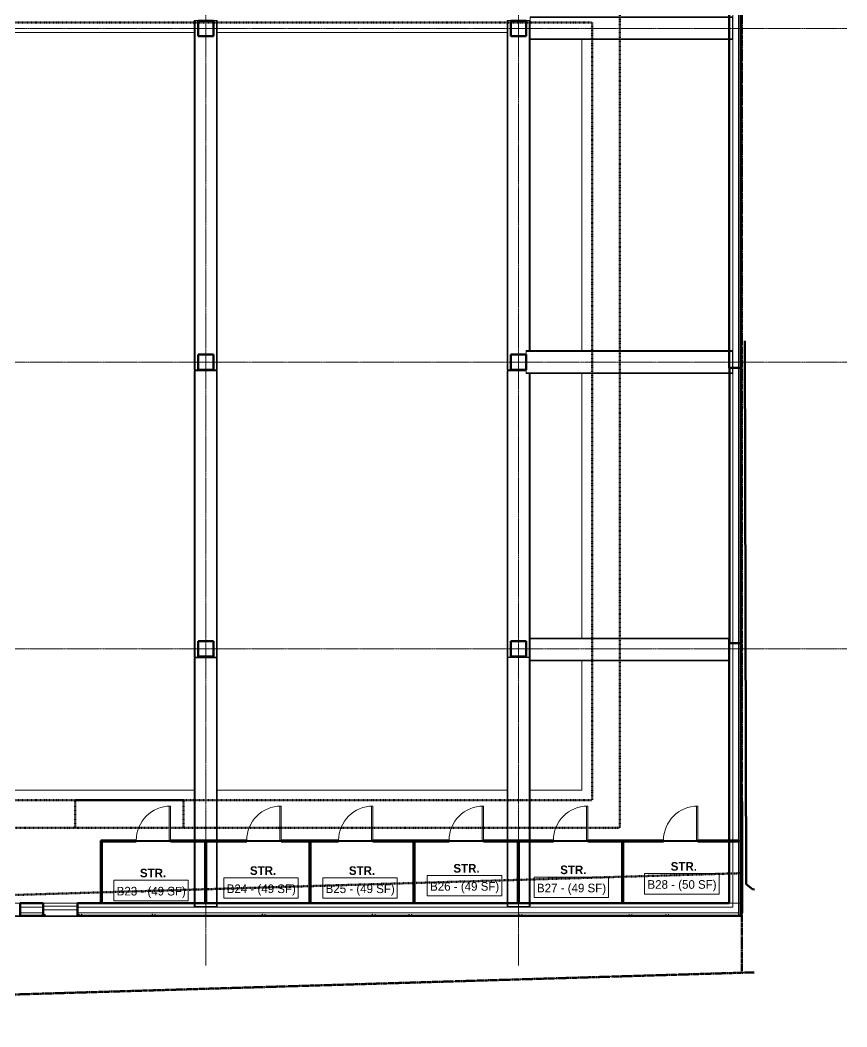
# Model space of a CAD drawing. Header units: inches. Extents: x -4218 to -1830, y 9756 to 12426.
# Drawn here: x -2694 to -1830, y 9772 to 10825 of the extents above; entities that cross this region are included whole.
import ezdxf

# ---------------------------------------------------------------- set-up
doc = ezdxf.new("R2010")
doc.units = ezdxf.units.IN
doc.header["$MEASUREMENT"] = 0
for name, pattern in [('Dash 1_16_', [0.125, 0.0625, -0.0625]), ('Double Dash 3_8_', [1, 0.375, -0.125, 0.125, -0.125, 0.125, -0.125]), ('Grid Line 1_2_', [0.875, 0.5, -0.125, 0.125, -0.125])]:
    doc.linetypes.add(name, pattern=pattern)
for name, color, linetype, lineweight in [('0-1', 7, 'Continuous', 5), ('0-3', 250, 'Continuous', 9), ('A-AREA-IDEN', 2, 'Continuous', 9), ('A-DOOR-2', 250, 'Continuous', 9), ('A-FLOR-5', 192, 'Continuous', 9), ('A-GLAZ-CURT', 52, 'Continuous', 9), ('A-GLAZ-CWMG', 51, 'Continuous', 9), ('A-WALL', 113, 'Continuous', 13), ('C-PROP-LINE', 91, 'Double Dash 3_8_', 50), ('C-PROP-LINE-1', 91, 'Dash 1_16_', 50), ('C-TOPO-1', 7, 'Continuous', 50), ('S-BEAM', 12, 'Continuous', 9), ('S-COLS', 52, 'Continuous', 9), ('S-COLS-1', 52, 'Continuous', 50), ('S-FNDN-1', 7, 'Continuous', 50), ('S-FNDN-2', 250, 'Continuous', 9), ('S-FNDN-3', 253, 'Continuous', 9), ('S-FNDN-4', 252, 'Continuous', 9), ('S-FNDN-5', 254, 'Continuous', 9), ('S-FNDN-6', 32, 'Continuous', 50), ('S-FNDN-7', 32, 'Continuous', 9), ('S-GRID-1', 1, 'Grid Line 1_2_', 9)]:
    doc.layers.add(name, color=color, linetype=linetype, lineweight=lineweight)
doc.styles.add('Century Gothic', font='ufonts.com_century-gothic.ttf', dxfattribs={"height": 9})
doc.styles.add('Century Gothic_B', font='GOTHICB.TTF', dxfattribs={"height": 9})

# ---------------------------------------------------------------- blocks, each defined once
blk = doc.blocks.new('CTR  - Topography_rvt-1-BACKGROUND - RCP - BASEMENT FLOOR')
at = {"layer": 'C-TOPO-1'}
for p, q in [((-1935.3, 9921.1), (-1937, 10489.5)), ((-1928.8, 9915.9), (-1935.3, 9921.1)), ((-1926.9, 9915.8), (-1928.8, 9915.9))]:
    blk.add_line(p, q, dxfattribs=at)
blk = doc.blocks.new('CHAINLINK GATE - ONE-2199385-BACKGROUND - RCP - BASEMENT FLOOR')
at = {"layer": 'A-DOOR-2'}
for p, q in [((16.5, 36.5), (18, 36.5)), ((16.5, 0.5), (16.5, 36.5)), ((18, 0.5), (18, 36.5)), ((16.5, 0.5), (18, 0.5))]:
    blk.add_line(p, q, dxfattribs=at)
blk.add_arc((18, 0.5), 36, 90, 180, dxfattribs=at)
blk = doc.blocks.new('CTR - 1st Phase - Common Walls_rvt-1-BACKGROUND - RCP - BASEMENT FLOOR')
at = {"layer": 'S-FNDN-1'}
for p, q in [((-2610, 9901.2), (-2610, 9966.9)), ((-2610, 9966.9), (-2609, 9966.9)), ((-2609, 9966.9), (-2573, 9966.9)), ((-2609, 9965.9), (-2609, 9901.2)), ((-2573, 9965.9), (-2609, 9965.9)), ((-2573, 9966.9), (-2573, 9965.9)), ((-2537, 9965.9), (-2537, 9966.9)), ((-2537, 9966.9), (-2457.5, 9966.9)), ((-2501, 9965.9), (-2537, 9965.9)), ((-2501, 9901.2), (-2501, 9965.9)), ((-2500, 9965.9), (-2500, 9901.2)), ((-2457.5, 9965.9), (-2500, 9965.9)), ((-2457.5, 9966.9), (-2457.5, 9965.9)), ((-2421.5, 9965.9), (-2421.5, 9966.9)), ((-2421.5, 9966.9), (-2361.5, 9966.9)), ((-2392, 9965.9), (-2421.5, 9965.9)), ((-2392, 9901.2), (-2392, 9965.9)), ((-2391, 9965.9), (-2391, 9901.2)), ((-2361.5, 9965.9), (-2391, 9965.9)), ((-2361.5, 9966.9), (-2361.5, 9965.9)), ((-2325.5, 9965.9), (-2325.5, 9966.9)), ((-2325.5, 9966.9), (-2246, 9966.9)), ((-2283, 9965.9), (-2325.5, 9965.9)), ((-2283, 9901.2), (-2283, 9965.9)), ((-2282, 9965.9), (-2282, 9901.2)), ((-2246, 9965.9), (-2282, 9965.9)), ((-2246, 9966.9), (-2246, 9965.9)), ((-2210, 9965.9), (-2210, 9966.9)), ((-2210, 9966.9), (-2137, 9966.9)), ((-2174, 9965.9), (-2210, 9965.9)), ((-2174, 9901.2), (-2174, 9965.9)), ((-2173, 9965.9), (-2173, 9901.2)), ((-2137, 9965.9), (-2173, 9965.9)), ((-2137, 9966.9), (-2137, 9965.9)), ((-2101, 9965.9), (-2101, 9966.9)), ((-2101, 9966.9), (-2021.9, 9966.9)), ((-2065, 9965.9), (-2101, 9965.9)), ((-2065, 9901.2), (-2065, 9965.9)), ((-2064, 9965.9), (-2064, 9901.2)), ((-2021.9, 9965.9), (-2064, 9965.9)), ((-2021.9, 9966.9), (-2021.9, 9965.9)), ((-1985.9, 9965.9), (-1985.9, 9966.9)), ((-1985.9, 9966.9), (-1943.3, 9966.9)), ((-1943.3, 9965.9), (-1985.9, 9965.9)), ((-1943.3, 9966.9), (-1943.3, 9965.9)), ((-2609, 9901.2), (-2610, 9901.2)), ((-2500, 9901.2), (-2501, 9901.2)), ((-2391, 9901.2), (-2392, 9901.2)), ((-2282, 9901.2), (-2283, 9901.2)), ((-2173, 9901.2), (-2174, 9901.2)), ((-2064, 9901.2), (-2065, 9901.2))]:
    blk.add_line(p, q, dxfattribs=at)
at = {"layer": 'S-FNDN-2'}
for p, q in [((-2537, 9966.9), (-2573, 9966.9)), ((-2573, 9965.9), (-2537, 9965.9)), ((-2421.5, 9966.9), (-2457.5, 9966.9)), ((-2457.5, 9965.9), (-2421.5, 9965.9)), ((-2325.5, 9966.9), (-2361.5, 9966.9)), ((-2361.5, 9965.9), (-2325.5, 9965.9)), ((-2210, 9966.9), (-2246, 9966.9)), ((-2246, 9965.9), (-2210, 9965.9)), ((-2101, 9966.9), (-2137, 9966.9)), ((-2137, 9965.9), (-2101, 9965.9)), ((-1985.9, 9966.9), (-2021.9, 9966.9)), ((-2021.9, 9965.9), (-1985.9, 9965.9))]:
    blk.add_line(p, q, dxfattribs=at)
at = {"layer": 'S-FNDN-3'}
for p, q in [((-1949.3, 9966.9), (-1943.3, 9966.9)), ((-1943.3, 9965.9), (-1949.3, 9965.9))]:
    blk.add_line(p, q, dxfattribs=at)
at = {"layer": 'S-FNDN-4'}
for p, q in [((-2573, 9965.9), (-2573, 9966.9)), ((-2537, 9965.9), (-2537, 9966.9)), ((-2457.5, 9965.9), (-2457.5, 9966.9)), ((-2421.5, 9965.9), (-2421.5, 9966.9)), ((-2361.5, 9965.9), (-2361.5, 9966.9)), ((-2325.5, 9965.9), (-2325.5, 9966.9)), ((-2246, 9965.9), (-2246, 9966.9)), ((-2210, 9965.9), (-2210, 9966.9)), ((-2137, 9965.9), (-2137, 9966.9)), ((-2101, 9965.9), (-2101, 9966.9)), ((-2021.9, 9965.9), (-2021.9, 9966.9)), ((-1985.9, 9965.9), (-1985.9, 9966.9))]:
    blk.add_line(p, q, dxfattribs=at)
at = {"layer": 'S-FNDN-5'}
blk.add_line((-1943.3, 9966.9), (-1943.3, 9965.9), dxfattribs=at)
at = {"layer": '0-3'}
for p in [(-2555, 9966.4), (-2439.5, 9966.4), (-2343.5, 9966.4), (-2228, 9966.4), (-2119, 9966.4), (-2003.9, 9966.4)]:
    blk.add_blockref('CHAINLINK GATE - ONE-2199385-BACKGROUND - RCP - BASEMENT FLOOR', p, dxfattribs=at)
blk = doc.blocks.new('Concrete-Rectangular-Column - ONE-1856735-BACKGROUND - RCP - BASEMENT FLOOR')
at = {"layer": 'S-COLS-1'}
for p, q in [((-8, 8), (8, 8)), ((-8, -8), (-8, 8)), ((8, 8), (8, -8)), ((8, -8), (-8, -8))]:
    blk.add_line(p, q, dxfattribs=at)
blk = doc.blocks.new('Rectangular Mullion - Louver Frame-2514203-BACKGROUND - RCP - BASEMENT FLOOR')
at = {"layer": 'A-GLAZ-CWMG'}
for p, q in [((-2790.3, 9898.2), (-2790.3, 9894.2)), ((-2754.3, 9898.2), (-2790.3, 9898.2)), ((-2754.3, 9894.2), (-2754.3, 9898.2)), ((-2790.3, 9894.2), (-2754.3, 9894.2))]:
    blk.add_line(p, q, dxfattribs=at)
blk = doc.blocks.new('Beam 2 Levels_01 - _B_-2867135-BACKGROUND - RCP - BASEMENT FLOOR')
at = {"layer": 'S-BEAM'}
for p, q in [((-101, 12), (-101, 11.2)), ((107, 12), (-101, 12)), ((-101, 11.2), (-101, -11.2)), ((107, 11.2), (-101, 11.2)), ((110.5, 12), (107, 12)), ((110.5, 11.2), (107, 11.2)), ((110.5, 12), (110.5, 11.2)), ((110.5, 11.2), (110.5, -11.2)), ((-101, -11.2), (-101, -12)), ((107, -11.2), (-101, -11.2)), ((107, -12), (-101, -12)), ((110.5, -11.2), (107, -11.2)), ((110.5, -12), (107, -12)), ((110.5, -11.2), (110.5, -12))]:
    blk.add_line(p, q, dxfattribs=at)
blk = doc.blocks.new('Beam 2 Levels - _A_-2867139-BACKGROUND - RCP - BASEMENT FLOOR')
at = {"layer": 'S-BEAM'}
for p, q in [((-105, 12), (-105, 11.2)), ((107, 12), (-105, 12)), ((-105, 11.2), (-105, 8)), ((107, 11.2), (-105, 11.2)), ((110.5, 12), (107, 12)), ((110.5, 11.2), (107, 11.2)), ((110.5, 12), (110.5, 11.2)), ((110.5, 11.2), (110.5, -11.2)), ((-105, -8), (-105, -11.2)), ((-105, -11.2), (-105, -12)), ((107.4, -11.2), (-105, -11.2)), ((107.4, -12), (-105, -12)), ((110.5, -11.2), (107.4, -11.2)), ((110.5, -12), (107.4, -12)), ((110.5, -11.2), (110.5, -12))]:
    blk.add_line(p, q, dxfattribs=at)
blk = doc.blocks.new('Beam 2 Levels_01 - _B_-2867137-BACKGROUND - RCP - BASEMENT FLOOR')
at = {"layer": 'S-BEAM'}
for p, q in [((-101, 12), (-101, 11.2)), ((-101, 12), (106.5, 12)), ((-101, 11.2), (-101, -11.2)), ((-101, 11.2), (106.5, 11.2)), ((106.5, 12), (106.5, 11.2)), ((106.5, 11.2), (106.5, -11.2)), ((-101, -11.2), (-101, -12)), ((-101, -11.2), (106.5, -11.2)), ((-101, -12), (106.5, -12)), ((106.5, -11.2), (106.5, -12))]:
    blk.add_line(p, q, dxfattribs=at)
blk = doc.blocks.new('Inverted Tee Beam - 24IT40-2543514-BACKGROUND - RCP - BASEMENT FLOOR')
at = {"layer": 'S-BEAM'}
for p, q in [((-158.3, 12), (-158.3, 11.2)), ((141.3, 12), (-158.3, 12)), ((-158.3, 11.2), (-158.3, -11.2)), ((141.3, 11.2), (-158.3, 11.2)), ((141.3, 11.2), (141.3, 12)), ((141.3, -11.2), (141.3, 11.2)), ((-158.3, -11.2), (-158.3, -12)), ((141.3, -11.2), (-158.3, -11.2)), ((141.3, -12), (-158.3, -12)), ((141.3, -12), (141.3, -11.2))]:
    blk.add_line(p, q, dxfattribs=at)
blk = doc.blocks.new('Inverted Tee Beam - 24IT32-2543517-BACKGROUND - RCP - BASEMENT FLOOR')
at = {"layer": 'S-BEAM'}
for p, q in [((-182.6, 12), (-182.6, 11.2)), ((182.6, 12), (-182.6, 12)), ((-182.6, 11.2), (-182.6, -11.2)), ((182.6, 11.2), (-182.6, 11.2)), ((182.6, 11.2), (182.6, 12)), ((182.6, -11.2), (182.6, 11.2)), ((-182.6, -11.2), (-182.6, -12)), ((182.6, -11.2), (-182.6, -11.2)), ((182.6, -12), (-182.6, -12)), ((182.6, -12), (182.6, -11.2))]:
    blk.add_line(p, q, dxfattribs=at)
blk = doc.blocks.new('Beam 2 Levels - _A_-V6-BACKGROUND - RCP - BASEMENT FLOOR')
at = {"layer": 'S-BEAM'}
for p, q in [((-120.1, 12), (-120.1, 11.2)), ((71, 12), (-120.1, 12)), ((-120.1, 11.2), (-120.1, -11.2)), ((71, 11.2), (-120.1, 11.2)), ((72, 12), (71, 12)), ((72, 11.2), (71, 11.2)), ((136.7, 12), (72, 12)), ((136.7, 11.2), (72, 11.2)), ((140.2, 12), (136.7, 12)), ((140.2, 11.2), (136.7, 11.2)), ((140.2, 12), (140.2, 11.2)), ((140.2, 11.2), (140.2, -11.2)), ((-120.1, -11.2), (-120.1, -12)), ((71, -11.2), (-120.1, -11.2)), ((71, -12), (-120.1, -12)), ((71.7, -11.2), (71, -11.2)), ((71.7, -12), (71, -12)), ((72, -11.2), (71.7, -11.2)), ((72, -12), (71.7, -12)), ((136.7, -11.2), (72, -11.2)), ((136.7, -12), (72, -12)), ((140.2, -11.2), (136.7, -11.2)), ((140.2, -12), (136.7, -12)), ((140.2, -11.2), (140.2, -12))]:
    blk.add_line(p, q, dxfattribs=at)
blk = doc.blocks.new('Inverted Tee Beam - 24IT40-2543538-BACKGROUND - RCP - BASEMENT FLOOR')
at = {"layer": 'S-BEAM'}
for p, q in [((-158.3, 12), (-158.3, 11.2)), ((141, 12), (-158.3, 12)), ((-158.3, 11.2), (-158.3, -11.2)), ((141, 11.2), (-158.3, 11.2)), ((141, 11.2), (141, 12)), ((141, -8), (141, 11.2)), ((-158.3, -11.2), (-158.3, -12)), ((138.3, -11.2), (-158.3, -11.2)), ((138.3, -12), (-138.3, -12))]:
    blk.add_line(p, q, dxfattribs=at)
blk = doc.blocks.new('Inverted Tee Beam - 24IT32-2543539-BACKGROUND - RCP - BASEMENT FLOOR')
at = {"layer": 'S-BEAM'}
for p, q in [((-182.6, 12), (-182.6, 11.2)), ((182.6, 12), (-182.6, 12)), ((-182.6, 11.2), (-182.6, -8)), ((182.6, 11.2), (-182.6, 11.2)), ((182.6, 11.2), (182.6, 12)), ((182.6, -11.2), (182.6, 11.2)), ((182.6, -11.2), (-162.6, -11.2)), ((182.6, -12), (-162.6, -12)), ((182.6, -12), (182.6, -11.2))]:
    blk.add_line(p, q, dxfattribs=at)
blk = doc.blocks.new('Beam 2 Levels_01 - _B_-2543541-BACKGROUND - RCP - BASEMENT FLOOR')
at = {"layer": 'S-BEAM'}
for p, q in [((-120.2, 12), (-120.2, 11.2)), ((-120.2, 11.2), (-120.2, -11.2)), ((71, 11.2), (-120.2, 11.2)), ((71, 12), (-116.7, 12)), ((71.7, 12), (71, 12)), ((71.7, 11.2), (71, 11.2)), ((72, 12), (71.7, 12)), ((72, 11.2), (71.7, 11.2)), ((136.7, 12), (72, 12)), ((136.7, 11.2), (72, 11.2)), ((140.2, 12), (136.7, 12)), ((140.2, 11.2), (136.7, 11.2)), ((140.2, 12), (140.2, 11.2)), ((140.2, 11.2), (140.2, -11.2)), ((-120.2, -11.2), (-120.2, -12)), ((71, -11.2), (-120.2, -11.2)), ((71, -12), (-120.2, -12)), ((72, -11.2), (71, -11.2)), ((72, -12), (71, -12)), ((136.7, -11.2), (72, -11.2)), ((136.7, -12), (72, -12)), ((140.2, -11.2), (136.7, -11.2)), ((140.2, -12), (136.7, -12)), ((140.2, -11.2), (140.2, -12))]:
    blk.add_line(p, q, dxfattribs=at)
blk = doc.blocks.new('Horizontal_Siding - Horizontal_Siding-2907272-BACKGROUND - RCP - BASEMENT FLOOR')
at = {"layer": 'A-GLAZ-CURT'}
for p, q in [((18.4, 2.3), (-18.4, 2.3)), ((-18.4, 2.3), (-18.4, 1.5)), ((-18.4, 1.5), (18.4, 1.5)), ((18.4, 2.3), (18.4, 1.5))]:
    blk.add_line(p, q, dxfattribs=at)
blk = doc.blocks.new('Horizontal_Siding - Horizontal_Siding-2907273-BACKGROUND - RCP - BASEMENT FLOOR')
at = {"layer": 'A-GLAZ-CURT'}
for p, q in [((19.2, 2.3), (-19.2, 2.3)), ((-19.2, 2.3), (-19.2, 1.5)), ((-19.2, 1.5), (17.7, 1.5)), ((19.2, 2.3), (19.2, 1.5))]:
    blk.add_line(p, q, dxfattribs=at)
blk = doc.blocks.new('Horizontal_Siding - Horizontal_Siding-V7-BACKGROUND - RCP - BASEMENT FLOOR')
at = {"layer": 'A-GLAZ-CURT'}
for p, q in [((19.2, 2.3), (-19.2, 2.3)), ((-19.2, 2.3), (-19.2, 1.5)), ((-17.7, 1.5), (17.7, 1.5)), ((19.2, 2.3), (19.2, 1.5))]:
    blk.add_line(p, q, dxfattribs=at)
blk = doc.blocks.new('Horizontal_Siding - Horizontal_Siding-V8-BACKGROUND - RCP - BASEMENT FLOOR')
at = {"layer": 'A-GLAZ-CURT'}
for p, q in [((19.2, 2.3), (-19.2, 2.3)), ((-19.2, 2.3), (-19.2, 1.5)), ((-17.7, 1.5), (19.2, 1.5)), ((19.2, 2.3), (19.2, 1.5))]:
    blk.add_line(p, q, dxfattribs=at)
blk = doc.blocks.new('Horizontal_Siding - Horizontal_Siding-V9-BACKGROUND - RCP - BASEMENT FLOOR')
at = {"layer": 'A-GLAZ-CURT'}
for p, q in [((19.2, 2.3), (-19.2, 2.3)), ((-19.2, 2.3), (-19.2, 1.5)), ((-19.2, 1.5), (19.2, 1.5)), ((19.2, 2.3), (19.2, 1.5))]:
    blk.add_line(p, q, dxfattribs=at)
blk = doc.blocks.new('Rectangular Mullion - RAILING POST-2666420-BACKGROUND - RCP - BASEMENT FLOOR')
at = {"layer": 'A-GLAZ-CWMG'}
for p, q in [((-1.5, 0), (-1.5, -1.5)), ((1.5, -1.5), (1.5, 0)), ((-1.5, -1.5), (1.5, -1.5)), ((-1.2, -1.2), (-1.3, -0.2)), ((1.2, -1.2), (-1.2, -1.2)), ((1.3, -0.2), (1.2, -1.2))]:
    blk.add_line(p, q, dxfattribs=at)
for centre, start, end in [((-1.5, -0.2), 359.472, 90), ((1.5, -0.2), 90, 180.528)]:
    blk.add_arc(centre, 0.21, start, end, dxfattribs=at)
blk = doc.blocks.new('Rectangular Mullion - RAILING POST-V11-BACKGROUND - RCP - BASEMENT FLOOR')
at = {"layer": 'A-GLAZ-CWMG'}
for p, q in [((-1.5, 0), (-1.5, -1.5)), ((1.5, -1.5), (1.5, 0)), ((-1.5, -1.5), (1.5, -1.5)), ((-1.2, -1.2), (-1.3, -0.2)), ((1.2, -1.2), (-1.2, -1.2)), ((1.3, -0.2), (1.2, -1.2))]:
    blk.add_line(p, q, dxfattribs=at)
for centre, start, end in [((-1.5, -0.2), 359.472, 90), ((1.5, -0.2), 90, 180.528)]:
    blk.add_arc(centre, 0.21, start, end, dxfattribs=at)
blk = doc.blocks.new('Rectangular Mullion - RAILING POST-V12-BACKGROUND - RCP - BASEMENT FLOOR')
at = {"layer": 'A-GLAZ-CWMG'}
for p, q in [((-1.5, 0), (-1.5, -1.5)), ((-1.5, -1.5), (1.5, -1.5)), ((-1.2, -1.2), (-1.3, -0.2)), ((1.2, -1.2), (-1.2, -1.2)), ((1.3, -0.2), (1.2, -1.2)), ((1.5, -1.5), (1.5, 0))]:
    blk.add_line(p, q, dxfattribs=at)
for centre, radius, start, end in [((-1.5, -0.2), 0.211, 77.0674, 90), ((-1.5, -0.2), 0.21, 359.472, 64.1348), ((1.5, -0.2), 0.21, 102.9326, 180.528)]:
    blk.add_arc(centre, radius, start, end, dxfattribs=at)
blk = doc.blocks.new('Horizontal_Siding - Horizontal_Siding-2867636-BACKGROUND - RCP - BASEMENT FLOOR')
at = {"layer": 'A-GLAZ-CURT'}
for p, q in [((-14.2, -1.5), (-14.2, -2.3)), ((-14.2, -2.3), (14.2, -2.3)), ((12.7, -1.5), (-12.7, -1.5)), ((14.2, -1.5), (14.2, -2.3))]:
    blk.add_line(p, q, dxfattribs=at)
blk = doc.blocks.new('Horizontal_Siding - Horizontal_Siding-2867637-BACKGROUND - RCP - BASEMENT FLOOR')
at = {"layer": 'A-GLAZ-CURT'}
for p, q in [((-14.9, -1.5), (-14.9, -2.3)), ((-14.9, -2.3), (14.9, -2.3)), ((13.4, -1.5), (-13.4, -1.5)), ((14.9, -1.5), (14.9, -2.3))]:
    blk.add_line(p, q, dxfattribs=at)
blk = doc.blocks.new('Rectangular Mullion - RAILING POST-2669754-BACKGROUND - RCP - BASEMENT FLOOR')
at = {"layer": 'A-GLAZ-CWMG'}
for p, q in [((-1.5, 1.5), (-1.5, 0)), ((1.5, 1.5), (-1.5, 1.5)), ((-1.3, 0.2), (-1.2, 1.2)), ((-1.2, 1.2), (1.2, 1.2)), ((1.2, 1.2), (1.3, 0.2)), ((1.5, 0), (1.5, 1.5))]:
    blk.add_line(p, q, dxfattribs=at)
for centre, start, end in [((-1.5, 0.2), 270, 0.528), ((1.5, 0.2), 179.472, 270)]:
    blk.add_arc(centre, 0.21, start, end, dxfattribs=at)
blk = doc.blocks.new('Rectangular Mullion - RAILING POST-2680126-BACKGROUND - RCP - BASEMENT FLOOR')
at = {"layer": 'A-GLAZ-CWMG'}
for p, q in [((-3, 1.5), (-3, 0)), ((0, 1.5), (-3, 1.5)), ((-2.8, 0.2), (-2.7, 1.2)), ((-2.7, 1.2), (-0.3, 1.2)), ((-0.3, 1.2), (-0.2, 0.2)), ((0, 0), (0, 1.5))]:
    blk.add_line(p, q, dxfattribs=at)
for centre, start, end in [((-3, 0.2), 270, 0.528), ((0, 0.2), 179.472, 270)]:
    blk.add_arc(centre, 0.21, start, end, dxfattribs=at)
blk = doc.blocks.new('Rectangular Mullion - RAILING POST-2806292-BACKGROUND - RCP - BASEMENT FLOOR')
at = {"layer": 'A-GLAZ-CWMG'}
for p, q in [((-3, 0), (-3, 1.5)), ((-3, 1.5), (0, 1.5)), ((-2.7, 1.2), (-2.8, 0.2)), ((-0.3, 1.2), (-2.7, 1.2)), ((-0.2, 0.2), (-0.3, 1.2)), ((0, 1.5), (0, 0))]:
    blk.add_line(p, q, dxfattribs=at)
for centre, radius, start, end in [((-3, 0.2), 0.21, 270, 0.528), ((0, 0.2), 0.211, 179.472, 270)]:
    blk.add_arc(centre, radius, start, end, dxfattribs=at)
blk = doc.blocks.new('Family - ___-1878357-BACKGROUND - RCP - BASEMENT FLOOR')
at = {"layer": 'C-PROP-LINE'}
for p, q in [((-3831.8, 9772), (-2096.4, 9823.9)), ((-2096.4, 9823.9), (-1939.8, 9828.6)), ((-1939.8, 9828.6), (-1926.9, 9829))]:
    blk.add_line(p, q, dxfattribs=at)
blk = doc.blocks.new('Family - ___-2657144-BACKGROUND - RCP - BASEMENT FLOOR')
at = {"layer": 'C-PROP-LINE'}
blk.add_line((-1939.8, 12268.7), (-1939.8, 9828.6), dxfattribs=at)
blk = doc.blocks.new('Family - ___-2835860-BACKGROUND - RCP - BASEMENT FLOOR')
at = {"layer": 'C-PROP-LINE-1'}
for p, q in [((-2067.5, 9980.2), (-2067.5, 10851.4)), ((-2636.9, 10009.1), (-2636.9, 9980.2)), ((-2523.7, 10009.1), (-2636.9, 10009.1)), ((-2523.7, 9980.2), (-2523.7, 10009.1)), ((-2636.9, 9980.2), (-3860.7, 9980.2)), ((-2067.5, 9980.2), (-2523.7, 9980.2))]:
    blk.add_line(p, q, dxfattribs=at)
blk = doc.blocks.new('Family - ___-2835903-BACKGROUND - RCP - BASEMENT FLOOR')
at = {"layer": 'C-PROP-LINE-1'}
for p, q in [((-2096.4, 10822.5), (-3400.9, 10822.5)), ((-2096.4, 10009.1), (-2096.4, 10822.5)), ((-2096.4, 10009.1), (-3831.8, 10009.1))]:
    blk.add_line(p, q, dxfattribs=at)
blk = doc.blocks.new('Family - ___-2835932-BACKGROUND - RCP - BASEMENT FLOOR')
at = {"layer": 'C-PROP-LINE-1'}
for q in [(-2067.5, 10851.4), (-3860.7, 9980.2)]:
    blk.add_line((-2067.5, 9980.2), q, dxfattribs=at)
blk = doc.blocks.new('Family - ___-2855424-BACKGROUND - RCP - BASEMENT FLOOR')
at = {"layer": 'C-PROP-LINE-1'}
blk.add_line((-3987.1, 9871.4), (-1939.8, 9932.7), dxfattribs=at)

msp = doc.modelspace()

# ---------------------------------------------------------------- linework, layer by layer
at = {"layer": 'A-AREA-IDEN', "flags": 128}
for points in [[(-2268.8, 9930.4), (-2191, 9930.4), (-2191, 9908.9), (-2268.8, 9908.9)], [(-2157.1, 9928.7), (-2079.3, 9928.7), (-2079.3, 9907.2), (-2157.1, 9907.2)], [(-2041.6, 9932.4), (-1963.8, 9932.4), (-1963.8, 9910.9), (-2041.6, 9910.9)], [(-2596.4, 9925.4), (-2518.6, 9925.4), (-2518.6, 9903.9), (-2596.4, 9903.9)], [(-2481.4, 9927.9), (-2403.6, 9927.9), (-2403.6, 9906.4), (-2481.4, 9906.4)], [(-2378, 9927.9), (-2300.2, 9927.9), (-2300.2, 9906.4), (-2378, 9906.4)]]:
    msp.add_lwpolyline(points, close=True, dxfattribs=at)
at = {"layer": 'A-FLOR-5'}
for p, q in [((-1949.3, 11157.2), (-1949.3, 9897.2)), ((-2512.3, 10812), (-2815.3, 10812)), ((-2185.3, 10812), (-2488.3, 10812)), ((-2107.3, 10479.2), (-2107.3, 10804.4)), ((-2107.3, 10178.6), (-2107.3, 10455.2)), ((-2107.3, 10019.6), (-2107.3, 10154.6)), ((-2815.3, 10019.6), (-2512.3, 10019.6)), ((-2488.3, 10019.6), (-2185.3, 10019.6)), ((-2161.3, 10019.6), (-2107.3, 10019.6)), ((-2670.3, 9897.2), (-2694.3, 9897.2)), ((-1949.3, 9897.2), (-2634.3, 9897.2)), ((-2694.3, 9888.2), (-2706.6, 9888.2))]:
    msp.add_line(p, q, dxfattribs=at)
at = {"layer": 'A-WALL'}
for p, q in [((-1943.3, 9888.2), (-1943.3, 12087.2)), ((-2694.3, 9891.2), (-2670.3, 9891.2)), ((-2634.3, 9891.2), (-1943.3, 9891.2))]:
    msp.add_line(p, q, dxfattribs=at)
at = {"layer": 'S-FNDN-6'}
for p, q in [((-1941.3, 12089.2), (-1941.3, 9888.2)), ((-1953.3, 10461.2), (-1953.3, 10869.2)), ((-1953.3, 10461.2), (-1941.3, 10461.2)), ((-1952.9, 10173.2), (-1952.9, 10461.2)), ((-1953.3, 9901.2), (-1953.3, 10173.2)), ((-1941.3, 10173.2), (-1953.3, 10173.2)), ((-2694.3, 9888.2), (-2694.3, 9901.2)), ((-2694.3, 9901.2), (-2670.3, 9901.2)), ((-2670.3, 9901.2), (-2670.3, 9888.2)), ((-2634.3, 9888.2), (-2634.3, 9901.2)), ((-2634.3, 9901.2), (-1953.3, 9901.2)), ((-2670.3, 9888.2), (-2694.3, 9888.2)), ((-1941.3, 9888.2), (-2634.3, 9888.2))]:
    msp.add_line(p, q, dxfattribs=at)
at = {"layer": 'S-FNDN-7'}
for p, q in [((-2694.3, 9901.2), (-2730.3, 9901.2)), ((-2634.3, 9901.2), (-2670.3, 9901.2)), ((-1953.3, 9901.2), (-1941.3, 9901.2)), ((-1949.3, 9897.2), (-1949.3, 9901.2)), ((-2670.3, 9888.2), (-2634.3, 9888.2))]:
    msp.add_line(p, q, dxfattribs=at)
at = {"layer": 'S-GRID-1'}
for p, q in [((-2500.3, 9836.2), (-2500.3, 12376.8)), ((-2173.3, 9836.2), (-2173.3, 12376.8)), ((-1830.2, 10816.2), (-4168.7, 10816.2)), ((-1830.2, 10467.2), (-4168.7, 10467.2)), ((-1830.2, 10167.2), (-4168.7, 10167.2))]:
    msp.add_line(p, q, dxfattribs=at)

# ---------------------------------------------------------------- block references
at = {"layer": '0-1'}
for name in ['CTR  - Topography_rvt-1-BACKGROUND - RCP - BASEMENT FLOOR', 'CTR - 1st Phase - Common Walls_rvt-1-BACKGROUND - RCP - BASEMENT FLOOR']:
    msp.add_blockref(name, (0, 0), dxfattribs=at)
at = {"layer": 'A-GLAZ-CURT'}
for name, p, rotation in [('Horizontal_Siding - Horizontal_Siding-2867636-BACKGROUND - RCP - BASEMENT FLOOR', (-1941.3, 9993.4), 89.99999999999952), ('Horizontal_Siding - Horizontal_Siding-2867637-BACKGROUND - RCP - BASEMENT FLOOR', (-1941.3, 9964.3), 89.99999999999952), ('Horizontal_Siding - Horizontal_Siding-2867637-BACKGROUND - RCP - BASEMENT FLOOR', (-1941.3, 9934.5), 89.99999999999952), ('Horizontal_Siding - Horizontal_Siding-2867636-BACKGROUND - RCP - BASEMENT FLOOR', (-1941.3, 9905.4), 89.99999999999952), ('Horizontal_Siding - Horizontal_Siding-V7-BACKGROUND - RCP - BASEMENT FLOOR', (-2688.9, 9889.7), 180), ('Horizontal_Siding - Horizontal_Siding-V7-BACKGROUND - RCP - BASEMENT FLOOR', (-2650.6, 9889.7), 180), ('Horizontal_Siding - Horizontal_Siding-2907273-BACKGROUND - RCP - BASEMENT FLOOR', (-2612.2, 9889.7), 180), ('Horizontal_Siding - Horizontal_Siding-V8-BACKGROUND - RCP - BASEMENT FLOOR', (-2573.9, 9889.7), 180), ('Horizontal_Siding - Horizontal_Siding-2907273-BACKGROUND - RCP - BASEMENT FLOOR', (-2535.5, 9889.7), 180), ('Horizontal_Siding - Horizontal_Siding-V9-BACKGROUND - RCP - BASEMENT FLOOR', (-2497.2, 9889.7), 180), ('Horizontal_Siding - Horizontal_Siding-V8-BACKGROUND - RCP - BASEMENT FLOOR', (-2458.9, 9889.7), 180), ('Horizontal_Siding - Horizontal_Siding-2907273-BACKGROUND - RCP - BASEMENT FLOOR', (-2420.5, 9889.7), 180), ('Horizontal_Siding - Horizontal_Siding-V9-BACKGROUND - RCP - BASEMENT FLOOR', (-2382.2, 9889.7), 180), ('Horizontal_Siding - Horizontal_Siding-V8-BACKGROUND - RCP - BASEMENT FLOOR', (-2343.9, 9889.7), 180), ('Horizontal_Siding - Horizontal_Siding-V7-BACKGROUND - RCP - BASEMENT FLOOR', (-2305.5, 9889.7), 180), ('Horizontal_Siding - Horizontal_Siding-2907273-BACKGROUND - RCP - BASEMENT FLOOR', (-2267.2, 9889.7), 180), ('Horizontal_Siding - Horizontal_Siding-V9-BACKGROUND - RCP - BASEMENT FLOOR', (-2228.8, 9889.7), 180), ('Horizontal_Siding - Horizontal_Siding-V8-BACKGROUND - RCP - BASEMENT FLOOR', (-2190.5, 9889.7), 180), ('Horizontal_Siding - Horizontal_Siding-2907273-BACKGROUND - RCP - BASEMENT FLOOR', (-2152.2, 9889.7), 180), ('Horizontal_Siding - Horizontal_Siding-V9-BACKGROUND - RCP - BASEMENT FLOOR', (-2113.8, 9889.7), 180), ('Horizontal_Siding - Horizontal_Siding-V8-BACKGROUND - RCP - BASEMENT FLOOR', (-2075.5, 9889.7), 180), ('Horizontal_Siding - Horizontal_Siding-V7-BACKGROUND - RCP - BASEMENT FLOOR', (-2037.2, 9889.7), 180), ('Horizontal_Siding - Horizontal_Siding-2907273-BACKGROUND - RCP - BASEMENT FLOOR', (-1998.8, 9889.7), 180), ('Horizontal_Siding - Horizontal_Siding-2907272-BACKGROUND - RCP - BASEMENT FLOOR', (-1961.2, 9889.7), 180)]:
    msp.add_blockref(name, p, dxfattribs=dict(at, rotation=rotation))
at = {"layer": 'A-GLAZ-CWMG', "extrusion": (0, 0, -1), "rotation": 90.0000000000005}
for name, p in [('Rectangular Mullion - RAILING POST-2680126-BACKGROUND - RCP - BASEMENT FLOOR', (1941.3, 10009.1)), ('Rectangular Mullion - RAILING POST-2669754-BACKGROUND - RCP - BASEMENT FLOOR', (1941.3, 9979.2)), ('Rectangular Mullion - RAILING POST-2669754-BACKGROUND - RCP - BASEMENT FLOOR', (1941.3, 9949.4)), ('Rectangular Mullion - RAILING POST-2669754-BACKGROUND - RCP - BASEMENT FLOOR', (1941.3, 9919.5))]:
    msp.add_blockref(name, p, dxfattribs=at)
at = {"layer": 'A-GLAZ-CWMG'}
msp.add_blockref('Rectangular Mullion - Louver Frame-2514203-BACKGROUND - RCP - BASEMENT FLOOR', (120, 0), dxfattribs=at)
at = {"layer": 'A-GLAZ-CWMG', "extrusion": (0, 0, -1)}
for name, p in [('Rectangular Mullion - RAILING POST-V11-BACKGROUND - RCP - BASEMENT FLOOR', (2669.7, 9889.7)), ('Rectangular Mullion - RAILING POST-V11-BACKGROUND - RCP - BASEMENT FLOOR', (2631.4, 9889.7)), ('Rectangular Mullion - RAILING POST-V11-BACKGROUND - RCP - BASEMENT FLOOR', (2554.7, 9889.7)), ('Rectangular Mullion - RAILING POST-V11-BACKGROUND - RCP - BASEMENT FLOOR', (2439.7, 9889.7)), ('Rectangular Mullion - RAILING POST-V11-BACKGROUND - RCP - BASEMENT FLOOR', (2324.7, 9889.7)), ('Rectangular Mullion - RAILING POST-V12-BACKGROUND - RCP - BASEMENT FLOOR', (2286.4, 9889.7)), ('Rectangular Mullion - RAILING POST-V11-BACKGROUND - RCP - BASEMENT FLOOR', (2171.3, 9889.7)), ('Rectangular Mullion - RAILING POST-V11-BACKGROUND - RCP - BASEMENT FLOOR', (2056.3, 9889.7)), ('Rectangular Mullion - RAILING POST-2666420-BACKGROUND - RCP - BASEMENT FLOOR', (2018, 9889.7))]:
    msp.add_blockref(name, p, dxfattribs=at)
at = {"layer": 'A-GLAZ-CWMG', "rotation": 269.9999999999995}
msp.add_blockref('Rectangular Mullion - RAILING POST-2806292-BACKGROUND - RCP - BASEMENT FLOOR', (-1941.3, 9889.7), dxfattribs=at)
at = {"layer": 'C-PROP-LINE'}
for name in ['Family - ___-1878357-BACKGROUND - RCP - BASEMENT FLOOR', 'Family - ___-2657144-BACKGROUND - RCP - BASEMENT FLOOR']:
    msp.add_blockref(name, (0, 0), dxfattribs=at)
at = {"layer": 'C-PROP-LINE-1'}
for name in ['Family - ___-2835860-BACKGROUND - RCP - BASEMENT FLOOR', 'Family - ___-2835932-BACKGROUND - RCP - BASEMENT FLOOR', 'Family - ___-2835903-BACKGROUND - RCP - BASEMENT FLOOR', 'Family - ___-2855424-BACKGROUND - RCP - BASEMENT FLOOR']:
    msp.add_blockref(name, (0, 0), dxfattribs=at)
at = {"layer": 'S-BEAM'}
for name, p, rotation in [('Inverted Tee Beam - 24IT32-2543517-BACKGROUND - RCP - BASEMENT FLOOR', (-2500.3, 10641.8), 89.9999999999999), ('Inverted Tee Beam - 24IT32-2543539-BACKGROUND - RCP - BASEMENT FLOOR', (-2173.3, 10641.8), 89.9999999999999), ('Inverted Tee Beam - 24IT40-2543514-BACKGROUND - RCP - BASEMENT FLOOR', (-2500.3, 10316.9), 89.99999999999987), ('Inverted Tee Beam - 24IT40-2543538-BACKGROUND - RCP - BASEMENT FLOOR', (-2173.3, 10316.9), 89.99999999999987), ('Beam 2 Levels - _A_-V6-BACKGROUND - RCP - BASEMENT FLOOR', (-2500.3, 10037.9), 269.9999999999998), ('Beam 2 Levels_01 - _B_-2543541-BACKGROUND - RCP - BASEMENT FLOOR', (-2173.3, 10037.9), 269.9999999999998)]:
    msp.add_blockref(name, p, dxfattribs=dict(at, rotation=rotation))
for name, p in [('Beam 2 Levels_01 - _B_-2867135-BACKGROUND - RCP - BASEMENT FLOOR', (-2060.3, 10816.4)), ('Beam 2 Levels - _A_-2867139-BACKGROUND - RCP - BASEMENT FLOOR', (-2060.3, 10467.2)), ('Beam 2 Levels_01 - _B_-2867137-BACKGROUND - RCP - BASEMENT FLOOR', (-2060.3, 10166.6))]:
    msp.add_blockref(name, p, dxfattribs=at)
at = {"layer": 'S-COLS'}
for p in [(-2500.3, 10816.2), (-2173.3, 10816.2), (-2500.3, 10467.2), (-2173.3, 10467.2), (-2500.3, 10167.2), (-2173.3, 10167.2)]:
    msp.add_blockref('Concrete-Rectangular-Column - ONE-1856735-BACKGROUND - RCP - BASEMENT FLOOR', p, dxfattribs=at)

# ---------------------------------------------------------------- texts
at = {"layer": 'A-AREA-IDEN', "char_height": 9, "attachment_point": 1}
for s, insert, width, style in [('STR.', (-2454.1, 9939.9), 27.876, 'Century Gothic_B'), ('STR.', (-2350.7, 9939.9), 27.876, 'Century Gothic_B'), ('STR.', (-2241.5, 9942.3), 27.876, 'Century Gothic_B'), ('STR.', (-2129.8, 9940.7), 27.876, 'Century Gothic_B'), ('STR.', (-2014.3, 9944.3), 27.876, 'Century Gothic_B'), ('STR.', (-2569.1, 9937.4), 27.876, 'Century Gothic_B'), ('B23 - (49 SF)', (-2593.4, 9918.4), 86.658, 'Century Gothic'), ('B24 - (49 SF)', (-2478.4, 9920.9), 86.658, 'Century Gothic'), ('B25 - (49 SF)', (-2375, 9920.9), 86.658, 'Century Gothic'), ('B26 - (49 SF)', (-2265.8, 9923.4), 86.658, 'Century Gothic'), ('B27 - (49 SF)', (-2154.1, 9921.7), 86.658, 'Century Gothic'), ('B28 - (50 SF)', (-2038.6, 9925.4), 86.658, 'Century Gothic')]:
    msp.add_mtext(s, dxfattribs=dict(at, insert=insert, width=width, style=style))

doc.saveas('drawing.dxf')
